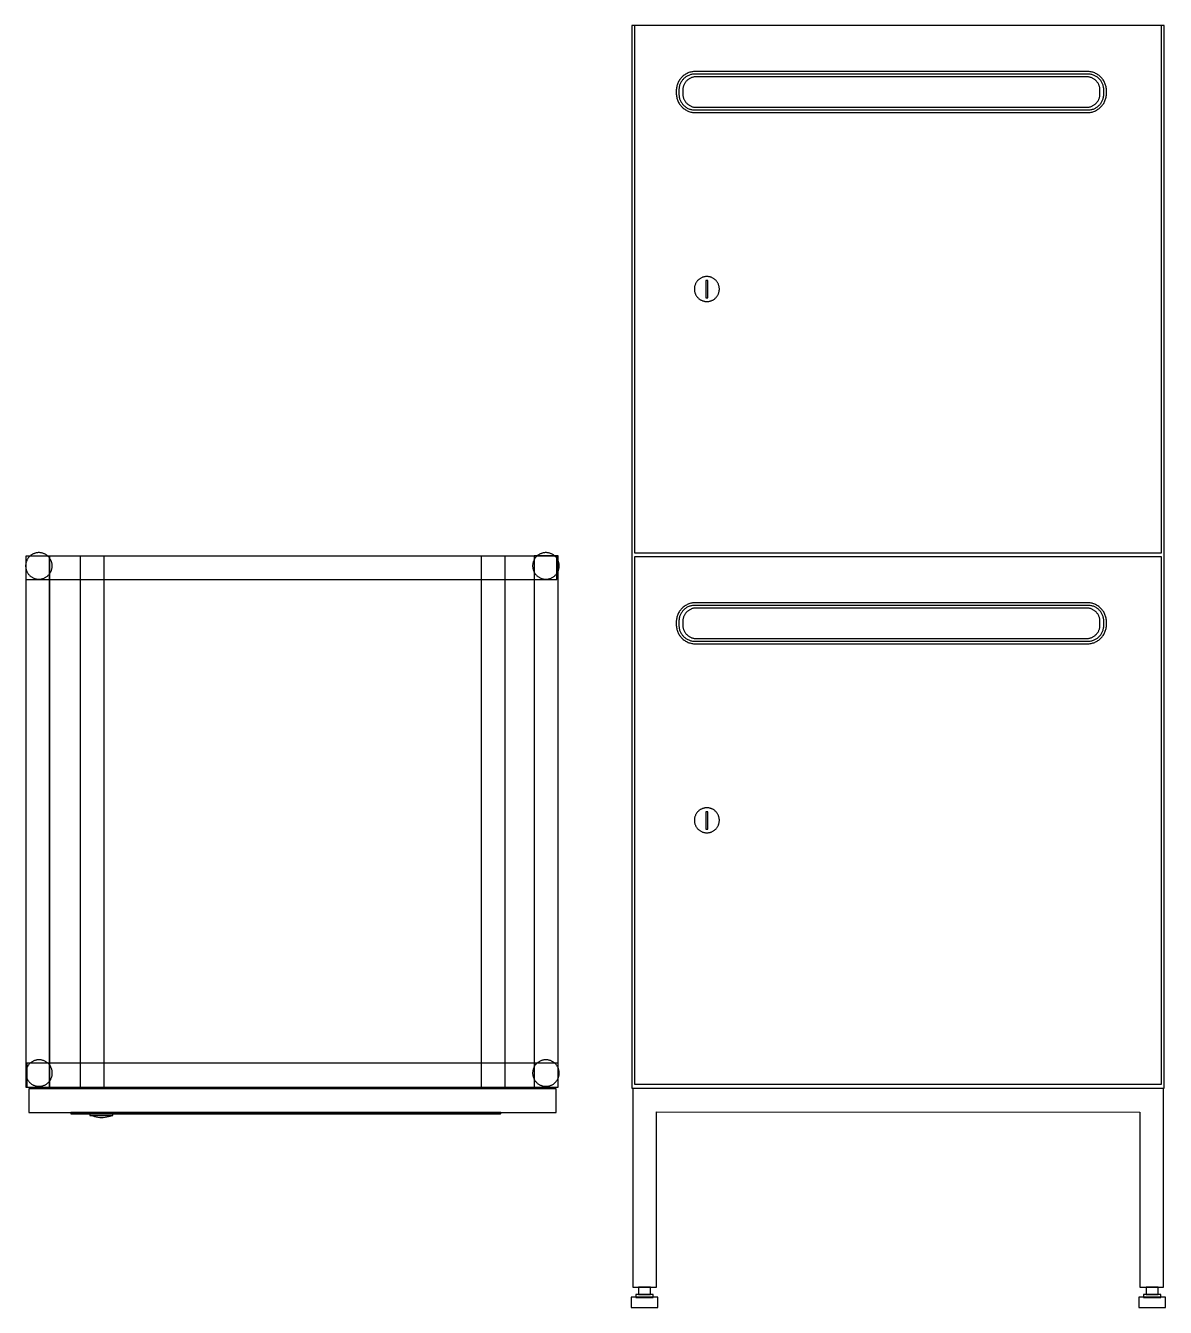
# Model space of a CAD drawing. Header units: millimetres. Extents: x 1075 to 13200, y 678 to 7235.
# Drawn here: x 1075 to 1934, y 5320 to 6285 of the extents above; entities that cross this region are included whole.
import ezdxf

# ---------------------------------------------------------------- set-up
doc = ezdxf.new("R2010")
doc.units = ezdxf.units.MM

msp = doc.modelspace()

# ---------------------------------------------------------------- linework, layer by layer
at = {"color": 0}
for points in [[(1932.81, 6285.05), (1531.81, 6285.05), (1531.81, 5485.05), (1932.81, 5485.05)], [(1095.27, 5878.24), (1095.26, 5878.75), (1095.22, 5879.26), (1095.15, 5879.76), (1095.07, 5880.25), (1094.95, 5880.73), (1094.82, 5881.21), (1094.66, 5881.67), (1094.48, 5882.13), (1094.28, 5882.57), (1094.06, 5883), (1093.82, 5883.42), (1093.56, 5883.82), (1093.28, 5884.22), (1092.98, 5884.59), (1092.67, 5884.96), (1092.34, 5885.31), (1091.99, 5885.64), (1091.63, 5885.95), (1091.25, 5886.25), (1090.86, 5886.53), (1090.45, 5886.79), (1090.03, 5887.03), (1089.6, 5887.25), (1089.16, 5887.45), (1088.71, 5887.63), (1088.24, 5887.79), (1087.77, 5887.92), (1087.28, 5888.03), (1086.79, 5888.12), (1086.29, 5888.18), (1085.78, 5888.22), (1085.27, 5888.24), (1084.76, 5888.22), (1084.25, 5888.18), (1083.75, 5888.12), (1083.26, 5888.03), (1082.77, 5887.92), (1082.3, 5887.79), (1081.83, 5887.63), (1081.38, 5887.45), (1080.94, 5887.25), (1080.5, 5887.03), (1080.09, 5886.79), (1079.68, 5886.53), (1079.29, 5886.25), (1078.91, 5885.95), (1078.55, 5885.64), (1078.2, 5885.31), (1077.87, 5884.96), (1077.55, 5884.59), (1077.26, 5884.22), (1076.98, 5883.82), (1076.72, 5883.42), (1076.48, 5883), (1076.26, 5882.57), (1076.06, 5882.13), (1075.88, 5881.67), (1075.72, 5881.21), (1075.58, 5880.73), (1075.47, 5880.25), (1075.38, 5879.76), (1075.32, 5879.26), (1075.28, 5878.75), (1075.27, 5878.24), (1075.28, 5877.72), (1075.32, 5877.21), (1075.38, 5876.71), (1075.47, 5876.22), (1075.58, 5875.74), (1075.72, 5875.26), (1075.88, 5874.8), (1076.06, 5874.35), (1076.26, 5873.9), (1076.48, 5873.47), (1076.72, 5873.05), (1076.98, 5872.65), (1077.26, 5872.25), (1077.55, 5871.88), (1077.87, 5871.51), (1078.2, 5871.17), (1078.55, 5870.84), (1078.91, 5870.52), (1079.29, 5870.22), (1079.68, 5869.95), (1080.09, 5869.68), (1080.5, 5869.44), (1080.94, 5869.22), (1081.38, 5869.02), (1081.83, 5868.84), (1082.3, 5868.69), (1082.77, 5868.55), (1083.26, 5868.44), (1083.75, 5868.35), (1084.25, 5868.29), (1084.76, 5868.25), (1085.27, 5868.24), (1085.78, 5868.25), (1086.29, 5868.29), (1086.79, 5868.35), (1087.28, 5868.44), (1087.77, 5868.55), (1088.24, 5868.69), (1088.71, 5868.84), (1089.16, 5869.02), (1089.6, 5869.22), (1090.03, 5869.44), (1090.45, 5869.68), (1090.86, 5869.95), (1091.25, 5870.22), (1091.63, 5870.52), (1091.99, 5870.84), (1092.34, 5871.17), (1092.67, 5871.51), (1092.98, 5871.88), (1093.28, 5872.25), (1093.56, 5872.65), (1093.82, 5873.05), (1094.06, 5873.47), (1094.28, 5873.9), (1094.48, 5874.35), (1094.66, 5874.8), (1094.82, 5875.26), (1094.95, 5875.74), (1095.07, 5876.22), (1095.15, 5876.71), (1095.22, 5877.21), (1095.26, 5877.72)], [(1477.12, 5878.24), (1477.11, 5878.75), (1477.07, 5879.26), (1477, 5879.76), (1476.91, 5880.25), (1476.8, 5880.73), (1476.67, 5881.21), (1476.51, 5881.67), (1476.33, 5882.13), (1476.13, 5882.57), (1475.91, 5883), (1475.67, 5883.42), (1475.41, 5883.82), (1475.13, 5884.22), (1474.83, 5884.59), (1474.52, 5884.96), (1474.19, 5885.31), (1473.84, 5885.64), (1473.48, 5885.95), (1473.1, 5886.25), (1472.71, 5886.53), (1472.3, 5886.79), (1471.88, 5887.03), (1471.45, 5887.25), (1471.01, 5887.45), (1470.55, 5887.63), (1470.09, 5887.79), (1469.62, 5887.92), (1469.13, 5888.03), (1468.64, 5888.12), (1468.14, 5888.18), (1467.63, 5888.22), (1467.12, 5888.24), (1466.6, 5888.22), (1466.1, 5888.18), (1465.6, 5888.12), (1465.1, 5888.03), (1464.62, 5887.92), (1464.15, 5887.79), (1463.68, 5887.63), (1463.23, 5887.45), (1462.78, 5887.25), (1462.35, 5887.03), (1461.94, 5886.79), (1461.53, 5886.53), (1461.14, 5886.25), (1460.76, 5885.95), (1460.4, 5885.64), (1460.05, 5885.31), (1459.72, 5884.96), (1459.4, 5884.59), (1459.11, 5884.22), (1458.83, 5883.82), (1458.57, 5883.42), (1458.33, 5883), (1458.11, 5882.57), (1457.9, 5882.13), (1457.73, 5881.67), (1457.57, 5881.21), (1457.43, 5880.73), (1457.32, 5880.25), (1457.23, 5879.76), (1457.17, 5879.26), (1457.13, 5878.75), (1457.12, 5878.24), (1457.13, 5877.72), (1457.17, 5877.21), (1457.23, 5876.71), (1457.32, 5876.22), (1457.43, 5875.74), (1457.57, 5875.26), (1457.73, 5874.8), (1457.9, 5874.35), (1458.11, 5873.9), (1458.33, 5873.47), (1458.57, 5873.05), (1458.83, 5872.65), (1459.11, 5872.25), (1459.4, 5871.88), (1459.72, 5871.51), (1460.05, 5871.17), (1460.4, 5870.84), (1460.76, 5870.52), (1461.14, 5870.22), (1461.53, 5869.95), (1461.94, 5869.68), (1462.35, 5869.44), (1462.78, 5869.22), (1463.23, 5869.02), (1463.68, 5868.84), (1464.15, 5868.69), (1464.62, 5868.55), (1465.1, 5868.44), (1465.6, 5868.35), (1466.1, 5868.29), (1466.6, 5868.25), (1467.12, 5868.24), (1467.63, 5868.25), (1468.14, 5868.29), (1468.64, 5868.35), (1469.13, 5868.44), (1469.62, 5868.55), (1470.09, 5868.69), (1470.55, 5868.84), (1471.01, 5869.02), (1471.45, 5869.22), (1471.88, 5869.44), (1472.3, 5869.68), (1472.71, 5869.95), (1473.1, 5870.22), (1473.48, 5870.52), (1473.84, 5870.84), (1474.19, 5871.17), (1474.52, 5871.51), (1474.83, 5871.88), (1475.13, 5872.25), (1475.41, 5872.65), (1475.67, 5873.05), (1475.91, 5873.47), (1476.13, 5873.9), (1476.33, 5874.35), (1476.51, 5874.8), (1476.67, 5875.26), (1476.8, 5875.74), (1476.91, 5876.22), (1477, 5876.71), (1477.07, 5877.21), (1477.11, 5877.72)], [(1476.3, 5885.7), (1075.3, 5885.7), (1075.3, 5485.7), (1476.3, 5485.7)], [(1093.4, 5885.7), (1075.4, 5885.7), (1075.4, 5485.7), (1093.4, 5485.7)], [(1475.4, 5885.7), (1075.4, 5885.7), (1075.4, 5867.9), (1475.4, 5867.9)], [(1093.34, 5885.7), (1075.4, 5885.7), (1075.4, 5485.79), (1093.34, 5485.79)], [(1134.32, 5885.62), (1116.27, 5885.62), (1116.27, 5485.8), (1134.32, 5485.8)], [(1436.32, 5885.62), (1418.27, 5885.62), (1418.27, 5485.8), (1436.32, 5485.8)], [(1476.23, 5885.76), (1458.23, 5885.76), (1458.23, 5485.76), (1476.23, 5485.76)], [(1476.3, 5885.7), (1458.3, 5885.7), (1458.3, 5485.7), (1476.3, 5485.7)], [(1095.35, 5496.39), (1095.34, 5496.9), (1095.3, 5497.41), (1095.24, 5497.91), (1095.15, 5498.4), (1095.03, 5498.89), (1094.9, 5499.36), (1094.74, 5499.83), (1094.56, 5500.28), (1094.36, 5500.72), (1094.14, 5501.15), (1093.9, 5501.57), (1093.64, 5501.98), (1093.36, 5502.37), (1093.07, 5502.75), (1092.75, 5503.11), (1092.42, 5503.46), (1092.07, 5503.79), (1091.71, 5504.1), (1091.33, 5504.4), (1090.94, 5504.68), (1090.53, 5504.94), (1090.11, 5505.18), (1089.68, 5505.4), (1089.24, 5505.6), (1088.79, 5505.78), (1088.32, 5505.94), (1087.85, 5506.07), (1087.36, 5506.19), (1086.87, 5506.27), (1086.37, 5506.34), (1085.86, 5506.38), (1085.35, 5506.39), (1084.84, 5506.38), (1084.33, 5506.34), (1083.83, 5506.27), (1083.34, 5506.19), (1082.85, 5506.07), (1082.38, 5505.94), (1081.91, 5505.78), (1081.46, 5505.6), (1081.02, 5505.4), (1080.59, 5505.18), (1080.17, 5504.94), (1079.76, 5504.68), (1079.37, 5504.4), (1078.99, 5504.1), (1078.63, 5503.79), (1078.28, 5503.46), (1077.95, 5503.11), (1077.64, 5502.75), (1077.34, 5502.37), (1077.06, 5501.98), (1076.8, 5501.57), (1076.56, 5501.15), (1076.34, 5500.72), (1076.14, 5500.28), (1075.96, 5499.83), (1075.8, 5499.36), (1075.66, 5498.89), (1075.55, 5498.4), (1075.47, 5497.91), (1075.4, 5497.41), (1075.36, 5496.9), (1075.35, 5496.39), (1075.36, 5495.88), (1075.4, 5495.37), (1075.47, 5494.87), (1075.55, 5494.38), (1075.66, 5493.89), (1075.8, 5493.42), (1075.96, 5492.95), (1076.14, 5492.5), (1076.34, 5492.06), (1076.56, 5491.63), (1076.8, 5491.21), (1077.06, 5490.8), (1077.34, 5490.41), (1077.64, 5490.03), (1077.95, 5489.67), (1078.28, 5489.32), (1078.63, 5488.99), (1078.99, 5488.68), (1079.37, 5488.38), (1079.76, 5488.1), (1080.17, 5487.84), (1080.59, 5487.6), (1081.02, 5487.38), (1081.46, 5487.18), (1081.91, 5487), (1082.38, 5486.84), (1082.85, 5486.71), (1083.34, 5486.59), (1083.83, 5486.51), (1084.33, 5486.44), (1084.84, 5486.4), (1085.35, 5486.39), (1085.86, 5486.4), (1086.37, 5486.44), (1086.87, 5486.51), (1087.36, 5486.59), (1087.85, 5486.71), (1088.32, 5486.84), (1088.79, 5487), (1089.24, 5487.18), (1089.68, 5487.38), (1090.11, 5487.6), (1090.53, 5487.84), (1090.94, 5488.1), (1091.33, 5488.38), (1091.71, 5488.68), (1092.07, 5488.99), (1092.42, 5489.32), (1092.75, 5489.67), (1093.07, 5490.03), (1093.36, 5490.41), (1093.64, 5490.8), (1093.9, 5491.21), (1094.14, 5491.63), (1094.36, 5492.06), (1094.56, 5492.5), (1094.74, 5492.95), (1094.9, 5493.42), (1095.03, 5493.89), (1095.15, 5494.38), (1095.24, 5494.87), (1095.3, 5495.37), (1095.34, 5495.88)], [(1476.3, 5503.7), (1076.3, 5503.7), (1076.3, 5485.7), (1476.3, 5485.7)], [(1477.12, 5496.39), (1477.11, 5496.9), (1477.07, 5497.41), (1477, 5497.91), (1476.91, 5498.4), (1476.8, 5498.89), (1476.67, 5499.36), (1476.51, 5499.83), (1476.33, 5500.28), (1476.13, 5500.72), (1475.91, 5501.15), (1475.67, 5501.57), (1475.41, 5501.98), (1475.13, 5502.37), (1474.83, 5502.75), (1474.52, 5503.11), (1474.19, 5503.46), (1473.84, 5503.79), (1473.48, 5504.1), (1473.1, 5504.4), (1472.71, 5504.68), (1472.3, 5504.94), (1471.88, 5505.18), (1471.45, 5505.4), (1471.01, 5505.6), (1470.55, 5505.78), (1470.09, 5505.94), (1469.62, 5506.07), (1469.13, 5506.19), (1468.64, 5506.27), (1468.14, 5506.34), (1467.63, 5506.38), (1467.12, 5506.39), (1466.6, 5506.38), (1466.1, 5506.34), (1465.6, 5506.27), (1465.1, 5506.19), (1464.62, 5506.07), (1464.15, 5505.94), (1463.68, 5505.78), (1463.23, 5505.6), (1462.78, 5505.4), (1462.35, 5505.18), (1461.94, 5504.94), (1461.53, 5504.68), (1461.14, 5504.4), (1460.76, 5504.1), (1460.4, 5503.79), (1460.05, 5503.46), (1459.72, 5503.11), (1459.4, 5502.75), (1459.11, 5502.37), (1458.83, 5501.98), (1458.57, 5501.57), (1458.33, 5501.15), (1458.11, 5500.72), (1457.9, 5500.28), (1457.73, 5499.83), (1457.57, 5499.36), (1457.43, 5498.89), (1457.32, 5498.4), (1457.23, 5497.91), (1457.17, 5497.41), (1457.13, 5496.9), (1457.12, 5496.39), (1457.13, 5495.88), (1457.17, 5495.37), (1457.23, 5494.87), (1457.32, 5494.38), (1457.43, 5493.89), (1457.57, 5493.42), (1457.73, 5492.95), (1457.9, 5492.5), (1458.11, 5492.06), (1458.33, 5491.63), (1458.57, 5491.21), (1458.83, 5490.8), (1459.11, 5490.41), (1459.4, 5490.03), (1459.72, 5489.67), (1460.05, 5489.32), (1460.4, 5488.99), (1460.76, 5488.68), (1461.14, 5488.38), (1461.53, 5488.1), (1461.94, 5487.84), (1462.35, 5487.6), (1462.78, 5487.38), (1463.23, 5487.18), (1463.68, 5487), (1464.15, 5486.84), (1464.62, 5486.71), (1465.1, 5486.59), (1465.6, 5486.51), (1466.1, 5486.44), (1466.6, 5486.4), (1467.12, 5486.39), (1467.63, 5486.4), (1468.14, 5486.44), (1468.64, 5486.51), (1469.13, 5486.59), (1469.62, 5486.71), (1470.09, 5486.84), (1470.55, 5487), (1471.01, 5487.18), (1471.45, 5487.38), (1471.88, 5487.6), (1472.3, 5487.84), (1472.71, 5488.1), (1473.1, 5488.38), (1473.48, 5488.68), (1473.84, 5488.99), (1474.19, 5489.32), (1474.52, 5489.67), (1474.83, 5490.03), (1475.13, 5490.41), (1475.41, 5490.8), (1475.67, 5491.21), (1475.91, 5491.63), (1476.13, 5492.06), (1476.33, 5492.5), (1476.51, 5492.95), (1476.67, 5493.42), (1476.8, 5493.89), (1476.91, 5494.38), (1477, 5494.87), (1477.07, 5495.37), (1477.11, 5495.88)], [(1474.73, 5484.62), (1077.73, 5484.62), (1077.73, 5466.62), (1474.73, 5466.62)], [(1433.23, 5466.64), (1109.25, 5466.64), (1109.25, 5466.18), (1109.25, 5466.15), (1109.25, 5466.13), (1109.26, 5466.1), (1109.26, 5466.08), (1109.27, 5466.05), (1109.27, 5466.03), (1109.28, 5466), (1109.29, 5465.98), (1109.3, 5465.95), (1109.31, 5465.93), (1109.32, 5465.91), (1109.34, 5465.89), (1109.35, 5465.87), (1109.37, 5465.85), (1109.38, 5465.83), (1109.4, 5465.81), (1109.42, 5465.8), (1109.44, 5465.78), (1109.46, 5465.76), (1109.48, 5465.75), (1109.5, 5465.74), (1109.52, 5465.72), (1109.54, 5465.71), (1109.57, 5465.7), (1109.59, 5465.69), (1109.61, 5465.68), (1109.64, 5465.68), (1109.66, 5465.67), (1109.69, 5465.67), (1109.72, 5465.66), (1109.74, 5465.66), (1109.77, 5465.66), (1432.71, 5465.66), (1432.74, 5465.66), (1432.77, 5465.66), (1432.79, 5465.67), (1432.82, 5465.67), (1432.84, 5465.68), (1432.87, 5465.68), (1432.89, 5465.69), (1432.91, 5465.7), (1432.94, 5465.71), (1432.96, 5465.72), (1432.98, 5465.74), (1433, 5465.75), (1433.02, 5465.76), (1433.04, 5465.78), (1433.06, 5465.8), (1433.08, 5465.81), (1433.1, 5465.83), (1433.11, 5465.85), (1433.13, 5465.87), (1433.14, 5465.89), (1433.16, 5465.91), (1433.17, 5465.93), (1433.18, 5465.95), (1433.19, 5465.98), (1433.2, 5466), (1433.21, 5466.03), (1433.22, 5466.05), (1433.22, 5466.08), (1433.23, 5466.1), (1433.23, 5466.13), (1433.23, 5466.15), (1433.23, 5466.18)], [(1141.03, 5465.68), (1123.5, 5465.68), (1123.5, 5464.52), (1141.03, 5464.52)]]:
    msp.add_lwpolyline(points, close=True, dxfattribs=at)
msp.add_lwpolyline([(1124.49, 5464.52), (1125.76, 5464.06), (1127.05, 5463.68), (1128.37, 5463.38), (1129.71, 5463.16), (1131.05, 5463.03), (1132.4, 5462.99), (1133.76, 5463.03), (1135.1, 5463.16), (1136.44, 5463.37), (1137.76, 5463.67), (1139.06, 5464.04), (1140.33, 5464.51)], dxfattribs=at)
for points in [[(1930.81, 6285.05, 0), (1533.81, 6285.05, 0), (1533.81, 5888.05, 0), (1930.81, 5888.05, 0)], [(1889.31, 6236.03, 0), (1889.29, 6236.77, 0), (1889.24, 6237.51, 0), (1889.14, 6238.23, 0), (1889.02, 6238.95, 0), (1888.85, 6239.65, 0), (1888.66, 6240.34, 0), (1888.43, 6241.01, 0), (1888.17, 6241.67, 0), (1887.88, 6242.32, 0), (1887.56, 6242.94, 0), (1887.21, 6243.55, 0), (1886.83, 6244.14, 0), (1886.42, 6244.71, 0), (1885.99, 6245.26, 0), (1885.54, 6245.79, 0), (1885.06, 6246.29, 0), (1884.55, 6246.77, 0), (1884.02, 6247.23, 0), (1883.48, 6247.66, 0), (1882.91, 6248.06, 0), (1882.32, 6248.44, 0), (1881.71, 6248.79, 0), (1881.08, 6249.11, 0), (1880.44, 6249.4, 0), (1879.78, 6249.66, 0), (1879.11, 6249.89, 0), (1878.42, 6250.09, 0), (1877.72, 6250.25, 0), (1877, 6250.38, 0), (1876.28, 6250.47, 0), (1875.54, 6250.53, 0), (1874.79, 6250.55, 0), (1579.83, 6250.55, 0), (1579.08, 6250.53, 0), (1578.35, 6250.47, 0), (1577.62, 6250.38, 0), (1576.91, 6250.25, 0), (1576.2, 6250.09, 0), (1575.52, 6249.89, 0), (1574.84, 6249.66, 0), (1574.18, 6249.4, 0), (1573.54, 6249.11, 0), (1572.91, 6248.79, 0), (1572.31, 6248.44, 0), (1571.72, 6248.06, 0), (1571.15, 6247.66, 0), (1570.6, 6247.23, 0), (1570.07, 6246.77, 0), (1569.57, 6246.29, 0), (1569.09, 6245.79, 0), (1568.63, 6245.26, 0), (1568.2, 6244.71, 0), (1567.79, 6244.14, 0), (1567.41, 6243.55, 0), (1567.07, 6242.94, 0), (1566.74, 6242.32, 0), (1566.45, 6241.67, 0), (1566.19, 6241.01, 0), (1565.96, 6240.34, 0), (1565.77, 6239.65, 0), (1565.61, 6238.95, 0), (1565.48, 6238.23, 0), (1565.39, 6237.51, 0), (1565.33, 6236.77, 0), (1565.31, 6236.03, 0), (1565.31, 6234.07, 0), (1565.33, 6233.32, 0), (1565.39, 6232.58, 0), (1565.48, 6231.86, 0), (1565.61, 6231.14, 0), (1565.77, 6230.44, 0), (1565.96, 6229.75, 0), (1566.19, 6229.08, 0), (1566.45, 6228.42, 0), (1566.74, 6227.77, 0), (1567.07, 6227.15, 0), (1567.41, 6226.54, 0), (1567.79, 6225.95, 0), (1568.2, 6225.38, 0), (1568.63, 6224.83, 0), (1569.09, 6224.31, 0), (1569.57, 6223.8, 0), (1570.07, 6223.32, 0), (1570.6, 6222.86, 0), (1571.15, 6222.43, 0), (1571.72, 6222.03, 0), (1572.31, 6221.65, 0), (1572.91, 6221.3, 0), (1573.54, 6220.98, 0), (1574.18, 6220.69, 0), (1574.84, 6220.43, 0), (1575.52, 6220.2, 0), (1576.2, 6220, 0), (1576.91, 6219.84, 0), (1577.62, 6219.71, 0), (1578.35, 6219.62, 0), (1579.08, 6219.56, 0), (1579.83, 6219.55, 0), (1874.79, 6219.55, 0), (1875.54, 6219.56, 0), (1876.28, 6219.62, 0), (1877, 6219.71, 0), (1877.72, 6219.84, 0), (1878.42, 6220, 0), (1879.11, 6220.2, 0), (1879.78, 6220.43, 0), (1880.44, 6220.69, 0), (1881.08, 6220.98, 0), (1881.71, 6221.3, 0), (1882.32, 6221.65, 0), (1882.91, 6222.03, 0), (1883.48, 6222.43, 0), (1884.02, 6222.86, 0), (1884.55, 6223.32, 0), (1885.06, 6223.8, 0), (1885.54, 6224.31, 0), (1885.99, 6224.83, 0), (1886.42, 6225.38, 0), (1886.83, 6225.95, 0), (1887.21, 6226.54, 0), (1887.56, 6227.15, 0), (1887.88, 6227.77, 0), (1888.17, 6228.42, 0), (1888.43, 6229.08, 0), (1888.66, 6229.75, 0), (1888.85, 6230.44, 0), (1889.02, 6231.14, 0), (1889.14, 6231.86, 0), (1889.24, 6232.58, 0), (1889.29, 6233.32, 0), (1889.31, 6234.07, 0)], [(1887.31, 6236.55, 0), (1887.3, 6237.16, 0), (1887.25, 6237.77, 0), (1887.17, 6238.37, 0), (1887.07, 6238.96, 0), (1886.93, 6239.54, 0), (1886.77, 6240.11, 0), (1886.58, 6240.67, 0), (1886.37, 6241.21, 0), (1886.13, 6241.75, 0), (1885.86, 6242.26, 0), (1885.57, 6242.77, 0), (1885.26, 6243.25, 0), (1884.93, 6243.72, 0), (1884.57, 6244.18, 0), (1884.19, 6244.61, 0), (1883.79, 6245.03, 0), (1883.38, 6245.43, 0), (1882.94, 6245.8, 0), (1882.49, 6246.16, 0), (1882.02, 6246.49, 0), (1881.53, 6246.81, 0), (1881.03, 6247.1, 0), (1880.51, 6247.36, 0), (1879.98, 6247.6, 0), (1879.44, 6247.82, 0), (1878.88, 6248.01, 0), (1878.31, 6248.17, 0), (1877.73, 6248.3, 0), (1877.14, 6248.41, 0), (1876.54, 6248.48, 0), (1875.93, 6248.53, 0), (1875.31, 6248.55, 0), (1579.31, 6248.55, 0), (1578.69, 6248.53, 0), (1578.09, 6248.48, 0), (1577.49, 6248.41, 0), (1576.89, 6248.3, 0), (1576.31, 6248.17, 0), (1575.74, 6248.01, 0), (1575.19, 6247.82, 0), (1574.64, 6247.6, 0), (1574.11, 6247.36, 0), (1573.59, 6247.1, 0), (1573.09, 6246.81, 0), (1572.6, 6246.49, 0), (1572.13, 6246.16, 0), (1571.68, 6245.8, 0), (1571.24, 6245.43, 0), (1570.83, 6245.03, 0), (1570.43, 6244.61, 0), (1570.05, 6244.18, 0), (1569.7, 6243.72, 0), (1569.36, 6243.25, 0), (1569.05, 6242.77, 0), (1568.76, 6242.26, 0), (1568.5, 6241.75, 0), (1568.26, 6241.21, 0), (1568.04, 6240.67, 0), (1567.85, 6240.11, 0), (1567.69, 6239.54, 0), (1567.56, 6238.96, 0), (1567.45, 6238.37, 0), (1567.37, 6237.77, 0), (1567.33, 6237.16, 0), (1567.31, 6236.55, 0), (1567.31, 6233.55, 0), (1567.33, 6232.93, 0), (1567.37, 6232.32, 0), (1567.45, 6231.72, 0), (1567.56, 6231.13, 0), (1567.69, 6230.55, 0), (1567.85, 6229.98, 0), (1568.04, 6229.42, 0), (1568.26, 6228.88, 0), (1568.5, 6228.35, 0), (1568.76, 6227.83, 0), (1569.05, 6227.33, 0), (1569.36, 6226.84, 0), (1569.7, 6226.37, 0), (1570.05, 6225.91, 0), (1570.43, 6225.48, 0), (1570.83, 6225.06, 0), (1571.24, 6224.66, 0), (1571.68, 6224.29, 0), (1572.13, 6223.93, 0), (1572.6, 6223.6, 0), (1573.09, 6223.28, 0), (1573.59, 6222.99, 0), (1574.11, 6222.73, 0), (1574.64, 6222.49, 0), (1575.19, 6222.27, 0), (1575.74, 6222.09, 0), (1576.31, 6221.92, 0), (1576.89, 6221.79, 0), (1577.49, 6221.68, 0), (1578.09, 6221.61, 0), (1578.69, 6221.56, 0), (1579.31, 6221.55, 0), (1875.31, 6221.55, 0), (1875.93, 6221.56, 0), (1876.54, 6221.61, 0), (1877.14, 6221.68, 0), (1877.73, 6221.79, 0), (1878.31, 6221.92, 0), (1878.88, 6222.09, 0), (1879.44, 6222.27, 0), (1879.98, 6222.49, 0), (1880.51, 6222.73, 0), (1881.03, 6222.99, 0), (1881.53, 6223.28, 0), (1882.02, 6223.6, 0), (1882.49, 6223.93, 0), (1882.94, 6224.29, 0), (1883.38, 6224.66, 0), (1883.79, 6225.06, 0), (1884.19, 6225.48, 0), (1884.57, 6225.91, 0), (1884.93, 6226.37, 0), (1885.26, 6226.84, 0), (1885.57, 6227.33, 0), (1885.86, 6227.83, 0), (1886.13, 6228.35, 0), (1886.37, 6228.88, 0), (1886.58, 6229.42, 0), (1886.77, 6229.98, 0), (1886.93, 6230.55, 0), (1887.07, 6231.13, 0), (1887.17, 6231.72, 0), (1887.25, 6232.32, 0), (1887.3, 6232.93, 0), (1887.31, 6233.55, 0)], [(1884.42, 6236.35, 0), (1884.41, 6236.87, 0), (1884.37, 6237.39, 0), (1884.3, 6237.9, 0), (1884.21, 6238.4, 0), (1884.1, 6238.89, 0), (1883.96, 6239.37, 0), (1883.8, 6239.84, 0), (1883.62, 6240.31, 0), (1883.42, 6240.76, 0), (1883.19, 6241.19, 0), (1882.95, 6241.62, 0), (1882.68, 6242.03, 0), (1882.4, 6242.43, 0), (1882.1, 6242.81, 0), (1881.78, 6243.18, 0), (1881.44, 6243.54, 0), (1881.09, 6243.87, 0), (1880.72, 6244.19, 0), (1880.33, 6244.49, 0), (1879.94, 6244.78, 0), (1879.52, 6245.04, 0), (1879.1, 6245.29, 0), (1878.66, 6245.51, 0), (1878.21, 6245.72, 0), (1877.75, 6245.9, 0), (1877.28, 6246.06, 0), (1876.79, 6246.2, 0), (1876.3, 6246.31, 0), (1875.8, 6246.4, 0), (1875.29, 6246.46, 0), (1874.78, 6246.5, 0), (1874.26, 6246.52, 0), (1580.37, 6246.52, 0), (1579.84, 6246.5, 0), (1579.33, 6246.46, 0), (1578.82, 6246.4, 0), (1578.32, 6246.31, 0), (1577.83, 6246.2, 0), (1577.35, 6246.06, 0), (1576.87, 6245.9, 0), (1576.41, 6245.72, 0), (1575.96, 6245.51, 0), (1575.52, 6245.29, 0), (1575.1, 6245.04, 0), (1574.69, 6244.78, 0), (1574.29, 6244.49, 0), (1573.9, 6244.19, 0), (1573.53, 6243.87, 0), (1573.18, 6243.54, 0), (1572.84, 6243.18, 0), (1572.53, 6242.81, 0), (1572.22, 6242.43, 0), (1571.94, 6242.03, 0), (1571.68, 6241.62, 0), (1571.43, 6241.19, 0), (1571.21, 6240.76, 0), (1571, 6240.31, 0), (1570.82, 6239.84, 0), (1570.66, 6239.37, 0), (1570.52, 6238.89, 0), (1570.41, 6238.4, 0), (1570.32, 6237.9, 0), (1570.26, 6237.39, 0), (1570.22, 6236.87, 0), (1570.2, 6236.35, 0), (1570.2, 6233.74, 0), (1570.22, 6233.22, 0), (1570.26, 6232.7, 0), (1570.32, 6232.19, 0), (1570.41, 6231.69, 0), (1570.52, 6231.2, 0), (1570.66, 6230.72, 0), (1570.82, 6230.25, 0), (1571, 6229.79, 0), (1571.21, 6229.33, 0), (1571.43, 6228.9, 0), (1571.68, 6228.47, 0), (1571.94, 6228.06, 0), (1572.22, 6227.66, 0), (1572.53, 6227.28, 0), (1572.84, 6226.91, 0), (1573.18, 6226.55, 0), (1573.53, 6226.22, 0), (1573.9, 6225.9, 0), (1574.29, 6225.6, 0), (1574.69, 6225.31, 0), (1575.1, 6225.05, 0), (1575.52, 6224.8, 0), (1575.96, 6224.58, 0), (1576.41, 6224.37, 0), (1576.87, 6224.19, 0), (1577.35, 6224.03, 0), (1577.83, 6223.9, 0), (1578.32, 6223.78, 0), (1578.82, 6223.69, 0), (1579.33, 6223.63, 0), (1579.84, 6223.59, 0), (1580.37, 6223.58, 0), (1874.26, 6223.58, 0), (1874.78, 6223.59, 0), (1875.29, 6223.63, 0), (1875.8, 6223.69, 0), (1876.3, 6223.78, 0), (1876.79, 6223.9, 0), (1877.28, 6224.03, 0), (1877.75, 6224.19, 0), (1878.21, 6224.37, 0), (1878.66, 6224.58, 0), (1879.1, 6224.8, 0), (1879.52, 6225.05, 0), (1879.94, 6225.31, 0), (1880.33, 6225.6, 0), (1880.72, 6225.9, 0), (1881.09, 6226.22, 0), (1881.44, 6226.55, 0), (1881.78, 6226.91, 0), (1882.1, 6227.28, 0), (1882.4, 6227.66, 0), (1882.68, 6228.06, 0), (1882.95, 6228.47, 0), (1883.19, 6228.9, 0), (1883.42, 6229.33, 0), (1883.62, 6229.79, 0), (1883.8, 6230.25, 0), (1883.96, 6230.72, 0), (1884.1, 6231.2, 0), (1884.21, 6231.69, 0), (1884.3, 6232.19, 0), (1884.37, 6232.7, 0), (1884.41, 6233.22, 0), (1884.42, 6233.74, 0)], [(1597.76, 6086.7, 0.48), (1597.75, 6087.18, 0.48), (1597.71, 6087.66, 0.48), (1597.65, 6088.13, 0.48), (1597.57, 6088.59, 0.48), (1597.46, 6089.05, 0.48), (1597.34, 6089.49, 0.48), (1597.19, 6089.93, 0.48), (1597.02, 6090.36, 0.48), (1596.83, 6090.77, 0.48), (1596.62, 6091.18, 0.48), (1596.4, 6091.57, 0.48), (1596.15, 6091.95, 0.48), (1595.89, 6092.32, 0.48), (1595.61, 6092.68, 0.48), (1595.32, 6093.02, 0.48), (1595, 6093.35, 0.48), (1594.68, 6093.66, 0.48), (1594.34, 6093.95, 0.48), (1593.98, 6094.23, 0.48), (1593.61, 6094.5, 0.48), (1593.23, 6094.74, 0.48), (1592.84, 6094.97, 0.48), (1592.43, 6095.17, 0.48), (1592.02, 6095.36, 0.48), (1591.59, 6095.53, 0.48), (1591.15, 6095.68, 0.48), (1590.7, 6095.81, 0.48), (1590.25, 6095.91, 0.48), (1589.79, 6095.99, 0.48), (1589.32, 6096.05, 0.48), (1588.84, 6096.09, 0.48), (1588.36, 6096.1, 0.48), (1587.87, 6096.09, 0.48), (1587.4, 6096.05, 0.48), (1586.93, 6095.99, 0.48), (1586.46, 6095.91, 0.48), (1586.01, 6095.81, 0.48), (1585.56, 6095.68, 0.48), (1585.12, 6095.53, 0.48), (1584.7, 6095.36, 0.48), (1584.28, 6095.17, 0.48), (1583.88, 6094.97, 0.48), (1583.48, 6094.74, 0.48), (1583.1, 6094.5, 0.48), (1582.73, 6094.23, 0.48), (1582.38, 6093.95, 0.48), (1582.03, 6093.66, 0.48), (1581.71, 6093.35, 0.48), (1581.4, 6093.02, 0.48), (1581.1, 6092.68, 0.48), (1580.82, 6092.32, 0.48), (1580.56, 6091.95, 0.48), (1580.32, 6091.57, 0.48), (1580.09, 6091.18, 0.48), (1579.88, 6090.77, 0.48), (1579.69, 6090.36, 0.48), (1579.52, 6089.93, 0.48), (1579.38, 6089.49, 0.48), (1579.25, 6089.05, 0.48), (1579.14, 6088.59, 0.48), (1579.06, 6088.13, 0.48), (1579, 6087.66, 0.48), (1578.96, 6087.18, 0.48), (1578.95, 6086.7, 0.48), (1578.96, 6086.22, 0.48), (1579, 6085.74, 0.48), (1579.06, 6085.27, 0.48), (1579.14, 6084.8, 0.48), (1579.25, 6084.35, 0.48), (1579.38, 6083.9, 0.48), (1579.52, 6083.47, 0.48), (1579.69, 6083.04, 0.48), (1579.88, 6082.62, 0.48), (1580.09, 6082.22, 0.48), (1580.32, 6081.82, 0.48), (1580.56, 6081.44, 0.48), (1580.82, 6081.07, 0.48), (1581.1, 6080.72, 0.48), (1581.4, 6080.38, 0.48), (1581.71, 6080.05, 0.48), (1582.03, 6079.74, 0.48), (1582.38, 6079.44, 0.48), (1582.73, 6079.16, 0.48), (1583.1, 6078.9, 0.48), (1583.48, 6078.66, 0.48), (1583.88, 6078.43, 0.48), (1584.28, 6078.22, 0.48), (1584.7, 6078.03, 0.48), (1585.12, 6077.87, 0.48), (1585.56, 6077.72, 0.48), (1586.01, 6077.59, 0.48), (1586.46, 6077.49, 0.48), (1586.93, 6077.4, 0.48), (1587.4, 6077.34, 0.48), (1587.87, 6077.31, 0.48), (1588.36, 6077.29, 0.48), (1588.84, 6077.31, 0.48), (1589.32, 6077.34, 0.48), (1589.79, 6077.4, 0.48), (1590.25, 6077.49, 0.48), (1590.7, 6077.59, 0.48), (1591.15, 6077.72, 0.48), (1591.59, 6077.87, 0.48), (1592.02, 6078.03, 0.48), (1592.43, 6078.22, 0.48), (1592.84, 6078.43, 0.48), (1593.23, 6078.66, 0.48), (1593.61, 6078.9, 0.48), (1593.98, 6079.16, 0.48), (1594.34, 6079.44, 0.48), (1594.68, 6079.74, 0.48), (1595, 6080.05, 0.48), (1595.32, 6080.38, 0.48), (1595.61, 6080.72, 0.48), (1595.89, 6081.07, 0.48), (1596.15, 6081.44, 0.48), (1596.4, 6081.82, 0.48), (1596.62, 6082.22, 0.48), (1596.83, 6082.62, 0.48), (1597.02, 6083.04, 0.48), (1597.19, 6083.47, 0.48), (1597.34, 6083.9, 0.48), (1597.46, 6084.35, 0.48), (1597.57, 6084.8, 0.48), (1597.65, 6085.27, 0.48), (1597.71, 6085.74, 0.48), (1597.75, 6086.22, 0.48)], [(1589.09, 6093.17, 0.48), (1587.49, 6093.17, 0.48), (1587.49, 6080.13, 0.48), (1589.09, 6080.13, 0.48)], [(1930.81, 5885.05, 0), (1533.81, 5885.05, 0), (1533.81, 5488.05, 0), (1930.81, 5488.05, 0)], [(1889.31, 5836.03, 0), (1889.29, 5836.77, 0), (1889.24, 5837.51, 0), (1889.14, 5838.23, 0), (1889.02, 5838.95, 0), (1888.85, 5839.65, 0), (1888.66, 5840.34, 0), (1888.43, 5841.01, 0), (1888.17, 5841.67, 0), (1887.88, 5842.32, 0), (1887.56, 5842.94, 0), (1887.21, 5843.55, 0), (1886.83, 5844.14, 0), (1886.42, 5844.71, 0), (1885.99, 5845.26, 0), (1885.54, 5845.79, 0), (1885.06, 5846.29, 0), (1884.55, 5846.77, 0), (1884.02, 5847.23, 0), (1883.48, 5847.66, 0), (1882.91, 5848.06, 0), (1882.32, 5848.44, 0), (1881.71, 5848.79, 0), (1881.08, 5849.11, 0), (1880.44, 5849.4, 0), (1879.78, 5849.66, 0), (1879.11, 5849.89, 0), (1878.42, 5850.09, 0), (1877.72, 5850.25, 0), (1877, 5850.38, 0), (1876.28, 5850.47, 0), (1875.54, 5850.53, 0), (1874.79, 5850.55, 0), (1579.83, 5850.55, 0), (1579.08, 5850.53, 0), (1578.35, 5850.47, 0), (1577.62, 5850.38, 0), (1576.91, 5850.25, 0), (1576.2, 5850.09, 0), (1575.52, 5849.89, 0), (1574.84, 5849.66, 0), (1574.18, 5849.4, 0), (1573.54, 5849.11, 0), (1572.91, 5848.79, 0), (1572.31, 5848.44, 0), (1571.72, 5848.06, 0), (1571.15, 5847.66, 0), (1570.6, 5847.23, 0), (1570.07, 5846.77, 0), (1569.57, 5846.29, 0), (1569.09, 5845.79, 0), (1568.63, 5845.26, 0), (1568.2, 5844.71, 0), (1567.79, 5844.14, 0), (1567.41, 5843.55, 0), (1567.07, 5842.94, 0), (1566.74, 5842.32, 0), (1566.45, 5841.67, 0), (1566.19, 5841.01, 0), (1565.96, 5840.34, 0), (1565.77, 5839.65, 0), (1565.61, 5838.95, 0), (1565.48, 5838.23, 0), (1565.39, 5837.51, 0), (1565.33, 5836.77, 0), (1565.31, 5836.03, 0), (1565.31, 5834.07, 0), (1565.33, 5833.32, 0), (1565.39, 5832.58, 0), (1565.48, 5831.86, 0), (1565.61, 5831.14, 0), (1565.77, 5830.44, 0), (1565.96, 5829.75, 0), (1566.19, 5829.08, 0), (1566.45, 5828.42, 0), (1566.74, 5827.77, 0), (1567.07, 5827.15, 0), (1567.41, 5826.54, 0), (1567.79, 5825.95, 0), (1568.2, 5825.38, 0), (1568.63, 5824.83, 0), (1569.09, 5824.31, 0), (1569.57, 5823.8, 0), (1570.07, 5823.32, 0), (1570.6, 5822.86, 0), (1571.15, 5822.43, 0), (1571.72, 5822.03, 0), (1572.31, 5821.65, 0), (1572.91, 5821.3, 0), (1573.54, 5820.98, 0), (1574.18, 5820.69, 0), (1574.84, 5820.43, 0), (1575.52, 5820.2, 0), (1576.2, 5820, 0), (1576.91, 5819.84, 0), (1577.62, 5819.71, 0), (1578.35, 5819.62, 0), (1579.08, 5819.56, 0), (1579.83, 5819.55, 0), (1874.79, 5819.55, 0), (1875.54, 5819.56, 0), (1876.28, 5819.62, 0), (1877, 5819.71, 0), (1877.72, 5819.84, 0), (1878.42, 5820, 0), (1879.11, 5820.2, 0), (1879.78, 5820.43, 0), (1880.44, 5820.69, 0), (1881.08, 5820.98, 0), (1881.71, 5821.3, 0), (1882.32, 5821.65, 0), (1882.91, 5822.03, 0), (1883.48, 5822.43, 0), (1884.02, 5822.86, 0), (1884.55, 5823.32, 0), (1885.06, 5823.8, 0), (1885.54, 5824.31, 0), (1885.99, 5824.83, 0), (1886.42, 5825.38, 0), (1886.83, 5825.95, 0), (1887.21, 5826.54, 0), (1887.56, 5827.15, 0), (1887.88, 5827.77, 0), (1888.17, 5828.42, 0), (1888.43, 5829.08, 0), (1888.66, 5829.75, 0), (1888.85, 5830.44, 0), (1889.02, 5831.14, 0), (1889.14, 5831.86, 0), (1889.24, 5832.58, 0), (1889.29, 5833.32, 0), (1889.31, 5834.07, 0)], [(1887.31, 5836.55, 0), (1887.3, 5837.16, 0), (1887.25, 5837.77, 0), (1887.17, 5838.37, 0), (1887.07, 5838.96, 0), (1886.93, 5839.54, 0), (1886.77, 5840.11, 0), (1886.58, 5840.67, 0), (1886.37, 5841.21, 0), (1886.13, 5841.75, 0), (1885.86, 5842.26, 0), (1885.57, 5842.77, 0), (1885.26, 5843.25, 0), (1884.93, 5843.72, 0), (1884.57, 5844.18, 0), (1884.19, 5844.61, 0), (1883.79, 5845.03, 0), (1883.38, 5845.43, 0), (1882.94, 5845.8, 0), (1882.49, 5846.16, 0), (1882.02, 5846.49, 0), (1881.53, 5846.81, 0), (1881.03, 5847.1, 0), (1880.51, 5847.36, 0), (1879.98, 5847.6, 0), (1879.44, 5847.82, 0), (1878.88, 5848.01, 0), (1878.31, 5848.17, 0), (1877.73, 5848.3, 0), (1877.14, 5848.41, 0), (1876.54, 5848.48, 0), (1875.93, 5848.53, 0), (1875.31, 5848.55, 0), (1579.31, 5848.55, 0), (1578.69, 5848.53, 0), (1578.09, 5848.48, 0), (1577.49, 5848.41, 0), (1576.89, 5848.3, 0), (1576.31, 5848.17, 0), (1575.74, 5848.01, 0), (1575.19, 5847.82, 0), (1574.64, 5847.6, 0), (1574.11, 5847.36, 0), (1573.59, 5847.1, 0), (1573.09, 5846.81, 0), (1572.6, 5846.49, 0), (1572.13, 5846.16, 0), (1571.68, 5845.8, 0), (1571.24, 5845.43, 0), (1570.83, 5845.03, 0), (1570.43, 5844.61, 0), (1570.05, 5844.18, 0), (1569.7, 5843.72, 0), (1569.36, 5843.25, 0), (1569.05, 5842.77, 0), (1568.76, 5842.26, 0), (1568.5, 5841.75, 0), (1568.26, 5841.21, 0), (1568.04, 5840.67, 0), (1567.85, 5840.11, 0), (1567.69, 5839.54, 0), (1567.56, 5838.96, 0), (1567.45, 5838.37, 0), (1567.37, 5837.77, 0), (1567.33, 5837.16, 0), (1567.31, 5836.55, 0), (1567.31, 5833.55, 0), (1567.33, 5832.93, 0), (1567.37, 5832.32, 0), (1567.45, 5831.72, 0), (1567.56, 5831.13, 0), (1567.69, 5830.55, 0), (1567.85, 5829.98, 0), (1568.04, 5829.42, 0), (1568.26, 5828.88, 0), (1568.5, 5828.35, 0), (1568.76, 5827.83, 0), (1569.05, 5827.33, 0), (1569.36, 5826.84, 0), (1569.7, 5826.37, 0), (1570.05, 5825.91, 0), (1570.43, 5825.48, 0), (1570.83, 5825.06, 0), (1571.24, 5824.66, 0), (1571.68, 5824.29, 0), (1572.13, 5823.93, 0), (1572.6, 5823.6, 0), (1573.09, 5823.28, 0), (1573.59, 5822.99, 0), (1574.11, 5822.73, 0), (1574.64, 5822.49, 0), (1575.19, 5822.27, 0), (1575.74, 5822.09, 0), (1576.31, 5821.92, 0), (1576.89, 5821.79, 0), (1577.49, 5821.68, 0), (1578.09, 5821.61, 0), (1578.69, 5821.56, 0), (1579.31, 5821.55, 0), (1875.31, 5821.55, 0), (1875.93, 5821.56, 0), (1876.54, 5821.61, 0), (1877.14, 5821.68, 0), (1877.73, 5821.79, 0), (1878.31, 5821.92, 0), (1878.88, 5822.09, 0), (1879.44, 5822.27, 0), (1879.98, 5822.49, 0), (1880.51, 5822.73, 0), (1881.03, 5822.99, 0), (1881.53, 5823.28, 0), (1882.02, 5823.6, 0), (1882.49, 5823.93, 0), (1882.94, 5824.29, 0), (1883.38, 5824.66, 0), (1883.79, 5825.06, 0), (1884.19, 5825.48, 0), (1884.57, 5825.91, 0), (1884.93, 5826.37, 0), (1885.26, 5826.84, 0), (1885.57, 5827.33, 0), (1885.86, 5827.83, 0), (1886.13, 5828.35, 0), (1886.37, 5828.88, 0), (1886.58, 5829.42, 0), (1886.77, 5829.98, 0), (1886.93, 5830.55, 0), (1887.07, 5831.13, 0), (1887.17, 5831.72, 0), (1887.25, 5832.32, 0), (1887.3, 5832.93, 0), (1887.31, 5833.55, 0)], [(1884.42, 5836.35, 0), (1884.41, 5836.87, 0), (1884.37, 5837.39, 0), (1884.3, 5837.9, 0), (1884.21, 5838.4, 0), (1884.1, 5838.89, 0), (1883.96, 5839.37, 0), (1883.8, 5839.84, 0), (1883.62, 5840.31, 0), (1883.42, 5840.76, 0), (1883.19, 5841.19, 0), (1882.95, 5841.62, 0), (1882.68, 5842.03, 0), (1882.4, 5842.43, 0), (1882.1, 5842.81, 0), (1881.78, 5843.18, 0), (1881.44, 5843.54, 0), (1881.09, 5843.87, 0), (1880.72, 5844.19, 0), (1880.33, 5844.49, 0), (1879.94, 5844.78, 0), (1879.52, 5845.04, 0), (1879.1, 5845.29, 0), (1878.66, 5845.51, 0), (1878.21, 5845.72, 0), (1877.75, 5845.9, 0), (1877.28, 5846.06, 0), (1876.79, 5846.2, 0), (1876.3, 5846.31, 0), (1875.8, 5846.4, 0), (1875.29, 5846.46, 0), (1874.78, 5846.5, 0), (1874.26, 5846.52, 0), (1580.37, 5846.52, 0), (1579.84, 5846.5, 0), (1579.33, 5846.46, 0), (1578.82, 5846.4, 0), (1578.32, 5846.31, 0), (1577.83, 5846.2, 0), (1577.35, 5846.06, 0), (1576.87, 5845.9, 0), (1576.41, 5845.72, 0), (1575.96, 5845.51, 0), (1575.52, 5845.29, 0), (1575.1, 5845.04, 0), (1574.69, 5844.78, 0), (1574.29, 5844.49, 0), (1573.9, 5844.19, 0), (1573.53, 5843.87, 0), (1573.18, 5843.54, 0), (1572.84, 5843.18, 0), (1572.53, 5842.81, 0), (1572.22, 5842.43, 0), (1571.94, 5842.03, 0), (1571.68, 5841.62, 0), (1571.43, 5841.19, 0), (1571.21, 5840.76, 0), (1571, 5840.31, 0), (1570.82, 5839.84, 0), (1570.66, 5839.37, 0), (1570.52, 5838.89, 0), (1570.41, 5838.4, 0), (1570.32, 5837.9, 0), (1570.26, 5837.39, 0), (1570.22, 5836.87, 0), (1570.2, 5836.35, 0), (1570.2, 5833.74, 0), (1570.22, 5833.22, 0), (1570.26, 5832.7, 0), (1570.32, 5832.19, 0), (1570.41, 5831.69, 0), (1570.52, 5831.2, 0), (1570.66, 5830.72, 0), (1570.82, 5830.25, 0), (1571, 5829.79, 0), (1571.21, 5829.33, 0), (1571.43, 5828.9, 0), (1571.68, 5828.47, 0), (1571.94, 5828.06, 0), (1572.22, 5827.66, 0), (1572.53, 5827.28, 0), (1572.84, 5826.91, 0), (1573.18, 5826.55, 0), (1573.53, 5826.22, 0), (1573.9, 5825.9, 0), (1574.29, 5825.6, 0), (1574.69, 5825.31, 0), (1575.1, 5825.05, 0), (1575.52, 5824.8, 0), (1575.96, 5824.58, 0), (1576.41, 5824.37, 0), (1576.87, 5824.19, 0), (1577.35, 5824.03, 0), (1577.83, 5823.9, 0), (1578.32, 5823.78, 0), (1578.82, 5823.69, 0), (1579.33, 5823.63, 0), (1579.84, 5823.59, 0), (1580.37, 5823.58, 0), (1874.26, 5823.58, 0), (1874.78, 5823.59, 0), (1875.29, 5823.63, 0), (1875.8, 5823.69, 0), (1876.3, 5823.78, 0), (1876.79, 5823.9, 0), (1877.28, 5824.03, 0), (1877.75, 5824.19, 0), (1878.21, 5824.37, 0), (1878.66, 5824.58, 0), (1879.1, 5824.8, 0), (1879.52, 5825.05, 0), (1879.94, 5825.31, 0), (1880.33, 5825.6, 0), (1880.72, 5825.9, 0), (1881.09, 5826.22, 0), (1881.44, 5826.55, 0), (1881.78, 5826.91, 0), (1882.1, 5827.28, 0), (1882.4, 5827.66, 0), (1882.68, 5828.06, 0), (1882.95, 5828.47, 0), (1883.19, 5828.9, 0), (1883.42, 5829.33, 0), (1883.62, 5829.79, 0), (1883.8, 5830.25, 0), (1883.96, 5830.72, 0), (1884.1, 5831.2, 0), (1884.21, 5831.69, 0), (1884.3, 5832.19, 0), (1884.37, 5832.7, 0), (1884.41, 5833.22, 0), (1884.42, 5833.74, 0)], [(1597.76, 5686.7, 0.48), (1597.75, 5687.18, 0.48), (1597.71, 5687.66, 0.48), (1597.65, 5688.13, 0.48), (1597.57, 5688.59, 0.48), (1597.46, 5689.05, 0.48), (1597.34, 5689.49, 0.48), (1597.19, 5689.93, 0.48), (1597.02, 5690.36, 0.48), (1596.83, 5690.77, 0.48), (1596.62, 5691.18, 0.48), (1596.4, 5691.57, 0.48), (1596.15, 5691.95, 0.48), (1595.89, 5692.32, 0.48), (1595.61, 5692.68, 0.48), (1595.32, 5693.02, 0.48), (1595, 5693.35, 0.48), (1594.68, 5693.66, 0.48), (1594.34, 5693.95, 0.48), (1593.98, 5694.23, 0.48), (1593.61, 5694.5, 0.48), (1593.23, 5694.74, 0.48), (1592.84, 5694.97, 0.48), (1592.43, 5695.17, 0.48), (1592.02, 5695.36, 0.48), (1591.59, 5695.53, 0.48), (1591.15, 5695.68, 0.48), (1590.7, 5695.81, 0.48), (1590.25, 5695.91, 0.48), (1589.79, 5695.99, 0.48), (1589.32, 5696.05, 0.48), (1588.84, 5696.09, 0.48), (1588.36, 5696.1, 0.48), (1587.87, 5696.09, 0.48), (1587.4, 5696.05, 0.48), (1586.93, 5695.99, 0.48), (1586.46, 5695.91, 0.48), (1586.01, 5695.81, 0.48), (1585.56, 5695.68, 0.48), (1585.12, 5695.53, 0.48), (1584.7, 5695.36, 0.48), (1584.28, 5695.17, 0.48), (1583.88, 5694.97, 0.48), (1583.48, 5694.74, 0.48), (1583.1, 5694.5, 0.48), (1582.73, 5694.23, 0.48), (1582.38, 5693.95, 0.48), (1582.03, 5693.66, 0.48), (1581.71, 5693.35, 0.48), (1581.4, 5693.02, 0.48), (1581.1, 5692.68, 0.48), (1580.82, 5692.32, 0.48), (1580.56, 5691.95, 0.48), (1580.32, 5691.57, 0.48), (1580.09, 5691.18, 0.48), (1579.88, 5690.77, 0.48), (1579.69, 5690.36, 0.48), (1579.52, 5689.93, 0.48), (1579.38, 5689.49, 0.48), (1579.25, 5689.05, 0.48), (1579.14, 5688.59, 0.48), (1579.06, 5688.13, 0.48), (1579, 5687.66, 0.48), (1578.96, 5687.18, 0.48), (1578.95, 5686.7, 0.48), (1578.96, 5686.22, 0.48), (1579, 5685.74, 0.48), (1579.06, 5685.27, 0.48), (1579.14, 5684.8, 0.48), (1579.25, 5684.35, 0.48), (1579.38, 5683.9, 0.48), (1579.52, 5683.47, 0.48), (1579.69, 5683.04, 0.48), (1579.88, 5682.62, 0.48), (1580.09, 5682.22, 0.48), (1580.32, 5681.82, 0.48), (1580.56, 5681.44, 0.48), (1580.82, 5681.07, 0.48), (1581.1, 5680.72, 0.48), (1581.4, 5680.38, 0.48), (1581.71, 5680.05, 0.48), (1582.03, 5679.74, 0.48), (1582.38, 5679.44, 0.48), (1582.73, 5679.16, 0.48), (1583.1, 5678.9, 0.48), (1583.48, 5678.66, 0.48), (1583.88, 5678.43, 0.48), (1584.28, 5678.22, 0.48), (1584.7, 5678.03, 0.48), (1585.12, 5677.87, 0.48), (1585.56, 5677.72, 0.48), (1586.01, 5677.59, 0.48), (1586.46, 5677.49, 0.48), (1586.93, 5677.4, 0.48), (1587.4, 5677.34, 0.48), (1587.87, 5677.31, 0.48), (1588.36, 5677.29, 0.48), (1588.84, 5677.31, 0.48), (1589.32, 5677.34, 0.48), (1589.79, 5677.4, 0.48), (1590.25, 5677.49, 0.48), (1590.7, 5677.59, 0.48), (1591.15, 5677.72, 0.48), (1591.59, 5677.87, 0.48), (1592.02, 5678.03, 0.48), (1592.43, 5678.22, 0.48), (1592.84, 5678.43, 0.48), (1593.23, 5678.66, 0.48), (1593.61, 5678.9, 0.48), (1593.98, 5679.16, 0.48), (1594.34, 5679.44, 0.48), (1594.68, 5679.74, 0.48), (1595, 5680.05, 0.48), (1595.32, 5680.38, 0.48), (1595.61, 5680.72, 0.48), (1595.89, 5681.07, 0.48), (1596.15, 5681.44, 0.48), (1596.4, 5681.82, 0.48), (1596.62, 5682.22, 0.48), (1596.83, 5682.62, 0.48), (1597.02, 5683.04, 0.48), (1597.19, 5683.47, 0.48), (1597.34, 5683.9, 0.48), (1597.46, 5684.35, 0.48), (1597.57, 5684.8, 0.48), (1597.65, 5685.27, 0.48), (1597.71, 5685.74, 0.48), (1597.75, 5686.22, 0.48)], [(1589.09, 5693.17, 0.48), (1587.49, 5693.17, 0.48), (1587.49, 5680.13, 0.48), (1589.09, 5680.13, 0.48)], [(1932.28, 5335.13, 0.29), (1932.28, 5485.03, 0.19), (1532.48, 5484.79, 0.29), (1532.48, 5335.13, 0.29), (1550.28, 5335.13, 0.29), (1550.42, 5467.13, 0.29), (1914.48, 5466.99, 0.29), (1914.48, 5335.13, 0.29)], [(1551.31, 5327.54, 0.24), (1531.31, 5327.54, 0.24), (1531.31, 5319.95, 0.24), (1551.31, 5319.95, 0.24)], [(1547.8, 5329.56, 0.24), (1534.83, 5329.56, 0.24), (1534.83, 5327.47, 0.24), (1547.8, 5327.47, 0.24)], [(1545.89, 5335.04, 0.24), (1536.73, 5335.04, 0.24), (1536.73, 5329.56, 0.24), (1545.89, 5329.56, 0.24)], [(1933.66, 5327.54, 0.24), (1913.66, 5327.54, 0.24), (1913.66, 5319.95, 0.24), (1933.66, 5319.95, 0.24)], [(1930.14, 5329.56, 0.24), (1917.17, 5329.56, 0.24), (1917.17, 5327.47, 0.24), (1930.14, 5327.47, 0.24)], [(1928.24, 5335.04, 0.24), (1919.08, 5335.04, 0.24), (1919.08, 5329.56, 0.24), (1928.24, 5329.56, 0.24)]]:
    msp.add_polyline3d(points, close=True, dxfattribs=at)

doc.saveas('drawing.dxf')
